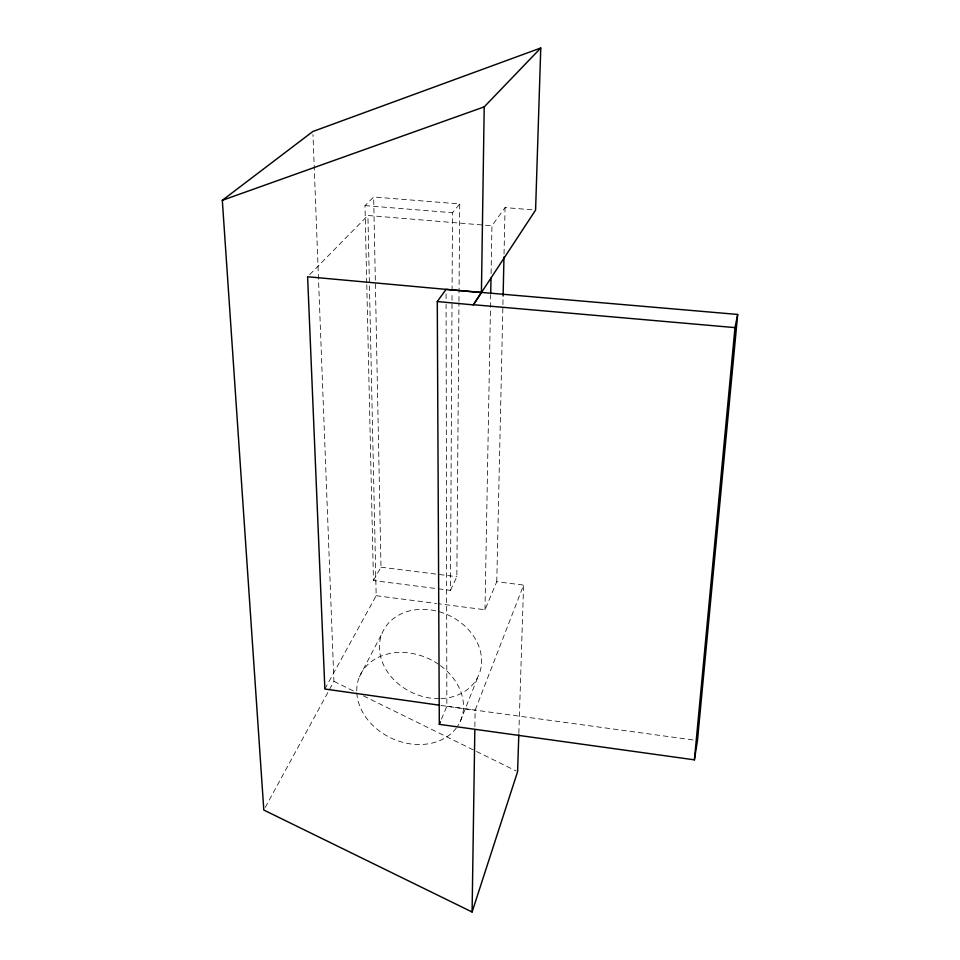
<?xml version="1.0" encoding="UTF-8"?>
<svg xmlns="http://www.w3.org/2000/svg" width="960" height="960" viewBox="0 0 960 960"><rect width="100%" height="100%" fill="white"/><g stroke="black" fill="none" stroke-linecap="round" stroke-linejoin="round"><path stroke-width="0.72" stroke-dasharray="4.8 3.6" d="M366.78 284.772L373.452 580.56L450.456 590.364L452.064 292.176M452.076 290.676L452.496 212.748L459.72 203.94L373.668 197.004L364.992 205.596L366.744 283.272M450.456 590.364L456.84 576.708L458.952 302.748M458.964 301.248L459.72 203.94M474.876 726.696L475.128 710.256L523.584 585.084L496.764 581.724L484.992 609.756L437.94 603.684M484.992 609.756L490.704 294.504M491.088 273.588L491.952 225.78L505.068 207.6L532.68 209.832M496.764 581.724L503.112 295.896M504.036 253.992L505.068 207.6M518.844 733.296L523.584 585.084M460.164 721.68L478.284 676.104M441.468 719.184L446.856 706.26L446.088 304.368M359.436 676.752L382.116 633.228M265.248 807.42L333.924 681.36L312.972 134.46M324.864 689.028L376.176 595.716L367.92 215.484L491.952 225.78M373.452 580.56L380.988 567.192L373.668 197.004M309.684 274.644L367.92 215.484M364.992 205.596L452.496 212.748M380.988 567.192L456.84 576.708M376.176 595.716L436.464 603.504M446.856 706.26L697.464 740.544M440.976 705.432L475.128 710.256M333.924 681.36L354.036 691.248M363.42 695.856L516.276 771.012M446.076 293.868L446.088 302.868M439.188 698.628A52.656 42.78 24.6 0 1 382.404 632.568A52.656 42.78 24.6 0 1 469.128 630.396A52.656 42.78 24.6 0 1 440.616 698.592M440.424 665.604A55.152 43.908 24.6 0 1 457.32 726.672M456.468 727.848A55.152 43.908 24.6 0 1 397.452 740.676A55.152 43.908 24.6 0 1 356.796 692.388M356.748 690.9A55.152 43.908 24.6 0 1 384.516 654.876A55.152 43.908 24.6 0 1 439.248 664.764"/><path stroke-width="1.44" d="M437.28 301.548L446.064 289.368L737.688 314.448L697.464 740.544L694.404 759.84L439.308 724.344L437.28 301.548L473.34 304.884L481.416 292.416M473.34 304.884L535.584 210.072L540.768 48L312.852 131.496L222.312 200.316L263.808 810.048L472.092 912L474.828 729.684M540.768 48L484.212 106.872L481.416 292.596L307.608 276.756L324.864 689.028L439.512 705.216M490.728 293.016L491.004 278.076M503.112 295.896L503.976 256.992M518.796 734.772L517.608 771.66L472.092 912M694.404 759.84L734.988 327.612L737.688 314.448M439.308 724.344L440.388 721.764M222.312 200.316L484.212 106.872M473.352 304.704L734.988 327.612"/></g></svg>
